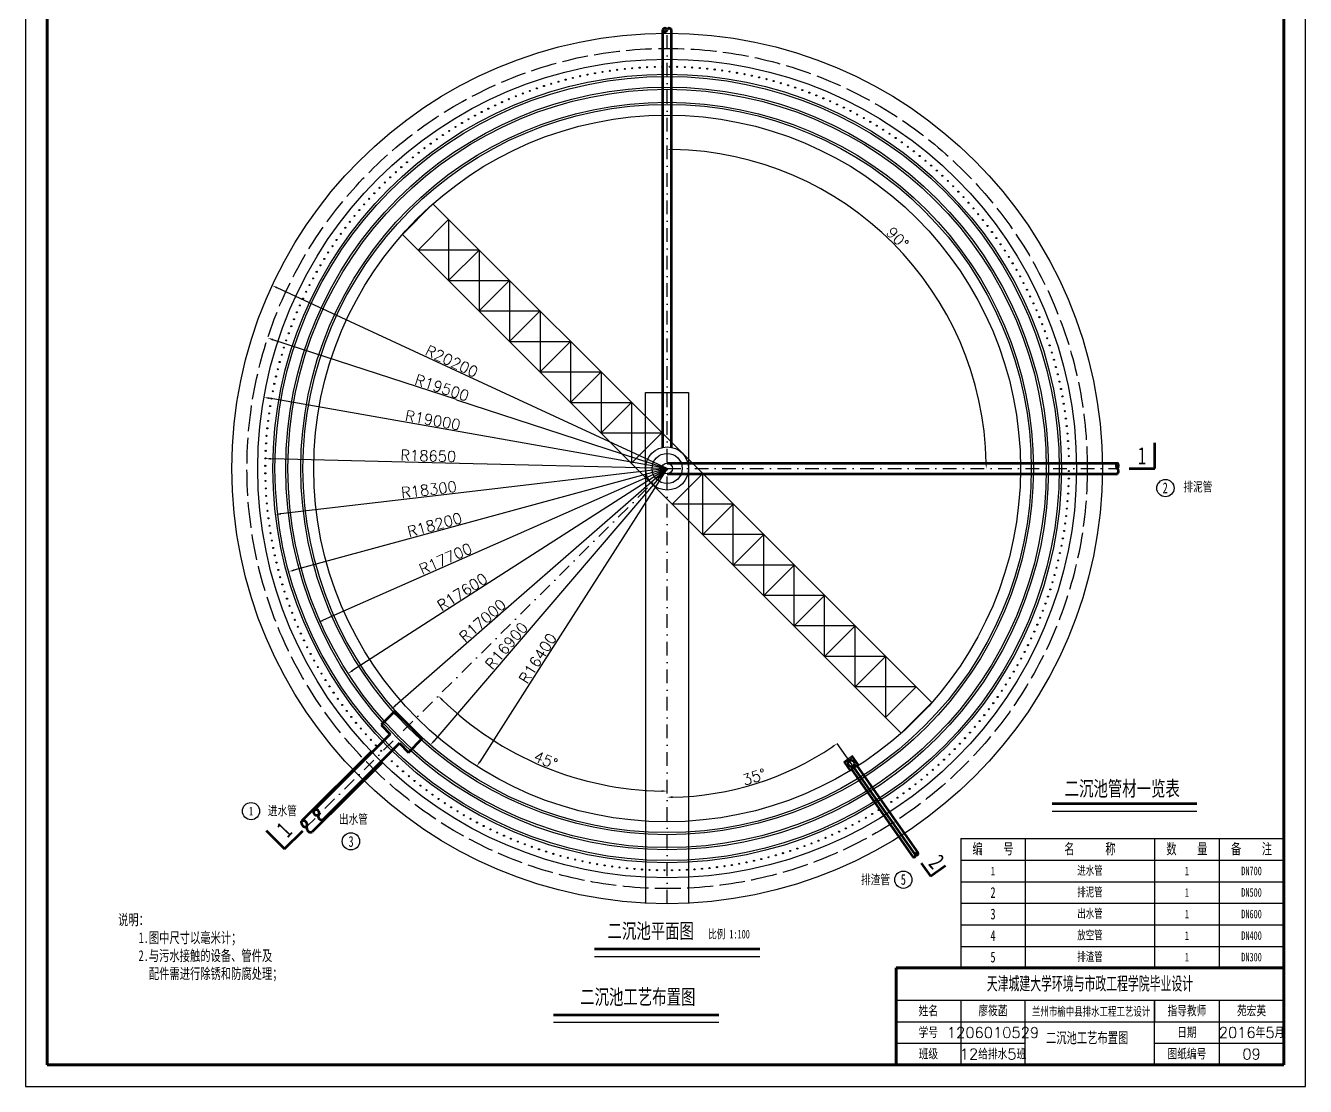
# Model space of a CAD drawing. Header units: millimetres. Extents: x -1157 to 5248, y -43968 to 1732.
# Drawn here: x -1157 to -563, y 500 to 993 of the extents above; entities that cross this region are included whole.
import ezdxf

# ---------------------------------------------------------------- set-up
doc = ezdxf.new("R2010")
doc.units = ezdxf.units.MM
for name, pattern in [('ACAD_ISO02W100', [15, 12, -3]), ('ACAD_ISO07W100', [3, 0, -3]), ('DASHDOT2', [12.7, 6.35, -3.175, 0, -3.175])]:
    doc.linetypes.add(name, pattern=pattern)
for name, color, linetype, lineweight in [('jinshui', 2, 'ACAD_ISO07W100', 100), ('图层1', 7, 'Continuous', 53), ('图框', 7, 'Continuous', 100)]:
    doc.layers.add(name, color=color, linetype=linetype, lineweight=lineweight)
doc.styles.add('4', font='simfang.ttf', dxfattribs={"width": 0.7, "height": 4})
doc.styles.add('5', font='simfang.ttf', dxfattribs={"width": 0.7, "height": 5})
doc.styles.add('7', font='simfang.ttf', dxfattribs={"width": 0.7, "height": 7})
doc.styles.get("Standard").update_dxf_attribs({"font": 'txt', "bigfont": 'gbcbig.shx'})
doc.dimstyles.new('ISO-25', dxfattribs={"dimtxt": 3, "dimasz": 2.5, "dimexe": 1.25, "dimexo": 0.625, "dimtad": 1, "dimdec": 0, "dimlfac": 100, "dimtxsty": 'Standard', "dimcen": 2.5, "dimadec": 0, "dimazin": 0, "dimtfac": 1, "dimtdec": 0, "dimtmove": 0, "dimatfit": 3, "dimfxl": 1, "dimarcsym": 0})

# ---------------------------------------------------------------- blocks, each defined once
blk = doc.blocks.new('*D11')
at = {"layer": 'Defpoints', "color": 0, "lineweight": -2, "transparency": 16777216}
blk.add_line((2282.21, 744.4), (2197.01, 772.23), dxfattribs=at)
at = {"layer": 'Defpoints', "color": 0, "lineweight": 100, "transparency": 16777216}
for p in [(2194.63, 773.01), (2379.99, 712.45)]:
    blk.add_point(p, dxfattribs=at)
blk.add_solid([(2197.14, 772.63), (2196.88, 771.83), (2194.63, 773.01)], dxfattribs=at)
at = {"layer": 'Defpoints', "color": 0, "transparency": 16777216, "insert": (2275.49, 749.91), "char_height": 5, "attachment_point": 5, "rotation": 341.90922}
blk.add_mtext('R19500', dxfattribs=at)
blk = doc.blocks.new('*D12')
at = {"layer": 'Defpoints', "color": 0, "lineweight": -2, "transparency": 16777216}
blk.add_line((2278.69, 730.35), (2195.35, 745.07), dxfattribs=at)
at = {"layer": 'Defpoints', "color": 0, "lineweight": 100, "transparency": 16777216}
for p in [(2192.89, 745.5), (2379.99, 712.45)]:
    blk.add_point(p, dxfattribs=at)
blk.add_solid([(2195.42, 745.48), (2195.28, 744.66), (2192.89, 745.5)], dxfattribs=at)
at = {"layer": 'Defpoints', "color": 0, "transparency": 16777216, "insert": (2271.27, 734.86), "char_height": 5, "attachment_point": 5, "rotation": 349.98292}
blk.add_mtext('R19000', dxfattribs=at)
blk = doc.blocks.new('*D13')
at = {"layer": 'Defpoints', "color": 0, "lineweight": -2, "transparency": 16777216}
blk.add_line((2277.15, 714.97), (2196.05, 716.95), dxfattribs=at)
at = {"layer": 'Defpoints', "color": 0, "lineweight": 100, "transparency": 16777216}
for p in [(2193.55, 717.01), (2379.99, 712.45)]:
    blk.add_point(p, dxfattribs=at)
blk.add_solid([(2196.06, 717.36), (2196.04, 716.53), (2193.55, 717.01)], dxfattribs=at)
at = {"layer": 'Defpoints', "color": 0, "transparency": 16777216, "insert": (2269.14, 718.32), "char_height": 5, "attachment_point": 5, "rotation": 358.60059}
blk.add_mtext('R18650', dxfattribs=at)
blk = doc.blocks.new('*D14')
at = {"layer": 'Defpoints', "color": 0, "lineweight": -2, "transparency": 16777216}
blk.add_line((2277.82, 700.45), (2200.72, 691.39), dxfattribs=at)
at = {"layer": 'Defpoints', "color": 0, "lineweight": 100, "transparency": 16777216}
for p in [(2379.99, 712.45), (2198.24, 691.1)]:
    blk.add_point(p, dxfattribs=at)
blk.add_solid([(2200.67, 691.81), (2200.77, 690.98), (2198.24, 691.1)], dxfattribs=at)
at = {"layer": 'Defpoints', "color": 0, "transparency": 16777216, "insert": (2269.42, 702.64), "char_height": 5, "attachment_point": 5, "rotation": 6.7003}
blk.add_mtext('R18300', dxfattribs=at)
blk = doc.blocks.new('*D15')
at = {"layer": 'Defpoints', "color": 0, "lineweight": -2, "transparency": 16777216}
blk.add_line((2280.74, 685.4), (2206.81, 665.25), dxfattribs=at)
at = {"layer": 'Defpoints', "color": 0, "lineweight": 100, "transparency": 16777216}
for p in [(2379.99, 712.45), (2204.4, 664.59)]:
    blk.add_point(p, dxfattribs=at)
blk.add_solid([(2206.7, 665.65), (2206.92, 664.85), (2204.4, 664.59)], dxfattribs=at)
at = {"layer": 'Defpoints', "color": 0, "transparency": 16777216, "insert": (2272.1, 686.32), "char_height": 5, "attachment_point": 5, "rotation": 15.24654}
blk.add_mtext('R18200', dxfattribs=at)
blk = doc.blocks.new('*D16')
at = {"layer": 'Defpoints', "color": 0, "lineweight": -2, "transparency": 16777216}
blk.add_line((2285.88, 670.92), (2220.35, 642), dxfattribs=at)
at = {"layer": 'Defpoints', "color": 0, "lineweight": 100, "transparency": 16777216}
for p in [(2379.99, 712.45), (2218.06, 640.99)]:
    blk.add_point(p, dxfattribs=at)
blk.add_solid([(2220.18, 642.38), (2220.51, 641.62), (2218.06, 640.99)], dxfattribs=at)
at = {"layer": 'Defpoints', "color": 0, "transparency": 16777216, "insert": (2277.2, 670.54), "char_height": 5, "attachment_point": 5, "rotation": 23.81244}
blk.add_mtext('R17700', dxfattribs=at)
blk = doc.blocks.new('*D17')
at = {"layer": 'Defpoints', "color": 0, "lineweight": -2, "transparency": 16777216}
blk.add_line((2293.45, 656.85), (2234.02, 618.67), dxfattribs=at)
at = {"layer": 'Defpoints', "color": 0, "lineweight": 100, "transparency": 16777216}
for p in [(2379.99, 712.45), (2231.92, 617.32)]:
    blk.add_point(p, dxfattribs=at)
blk.add_solid([(2233.8, 619.02), (2234.25, 618.32), (2231.92, 617.32)], dxfattribs=at)
at = {"layer": 'Defpoints', "color": 0, "transparency": 16777216, "insert": (2284.93, 655.12), "char_height": 5, "attachment_point": 5, "rotation": 32.72171}
blk.add_mtext('R17600', dxfattribs=at)
blk = doc.blocks.new('*D18')
at = {"layer": 'Defpoints', "color": 0, "lineweight": -2, "transparency": 16777216}
blk.add_line((2302.49, 644.81), (2253.8, 602.31), dxfattribs=at)
at = {"layer": 'Defpoints', "color": 0, "lineweight": 100, "transparency": 16777216}
for p in [(2379.99, 712.45), (2251.92, 600.66)]:
    blk.add_point(p, dxfattribs=at)
blk.add_solid([(2253.53, 602.62), (2254.08, 601.99), (2251.92, 600.66)], dxfattribs=at)
at = {"layer": 'Defpoints', "color": 0, "transparency": 16777216, "insert": (2294.32, 641.86), "char_height": 5, "attachment_point": 5, "rotation": 41.11686}
blk.add_mtext('R17000', dxfattribs=at)
blk = doc.blocks.new('*D19')
at = {"layer": 'Defpoints', "color": 0, "lineweight": -2, "transparency": 16777216}
blk.add_line((2313.11, 634.29), (2271.74, 585.95), dxfattribs=at)
at = {"layer": 'Defpoints', "color": 0, "lineweight": 100, "transparency": 16777216}
for p in [(2379.99, 712.45), (2270.12, 584.05)]:
    blk.add_point(p, dxfattribs=at)
blk.add_solid([(2271.42, 586.22), (2272.06, 585.67), (2270.12, 584.05)], dxfattribs=at)
at = {"layer": 'Defpoints', "color": 0, "transparency": 16777216, "insert": (2305.45, 630.19), "char_height": 5, "attachment_point": 5, "rotation": 49.44725}
blk.add_mtext('R16900', dxfattribs=at)
blk = doc.blocks.new('*D20')
at = {"color": 0, "lineweight": -2, "transparency": 16777216}
blk.add_line((2286.05, 755.98), (2198.98, 796.32), dxfattribs=at)
at = {"color": 0, "lineweight": 100, "transparency": 16777216}
blk.add_solid([(2199.15, 796.7), (2198.8, 795.95), (2196.71, 797.37)], dxfattribs=at)
at = {"layer": 'Defpoints', "color": 0, "lineweight": 100, "transparency": 16777216}
for p in [(2196.71, 797.37), (2379.99, 712.45)]:
    blk.add_point(p, dxfattribs=at)
at = {"color": 0, "lineweight": -3, "transparency": 16777216, "insert": (2280.04, 762.24), "char_height": 5, "attachment_point": 5, "rotation": 335.14024}
blk.add_mtext('R20200', dxfattribs=at)
blk = doc.blocks.new('*D21')
at = {"color": 0, "lineweight": -2, "transparency": 16777216}
blk.add_line((2326.99, 629.49), (2293.05, 576.35), dxfattribs=at)
at = {"color": 0, "lineweight": 100, "transparency": 16777216}
blk.add_solid([(2292.7, 576.58), (2293.4, 576.13), (2291.7, 574.25)], dxfattribs=at)
at = {"layer": 'Defpoints', "color": 0, "lineweight": 100, "transparency": 16777216}
for p in [(2379.99, 712.45), (2291.7, 574.25)]:
    blk.add_point(p, dxfattribs=at)
at = {"color": 0, "lineweight": -3, "transparency": 16777216, "insert": (2319.97, 624.36), "char_height": 5, "attachment_point": 5, "rotation": 57.42902}
blk.add_mtext('R16400', dxfattribs=at)
blk = doc.blocks.new('*D22')
at = {"color": 0, "lineweight": -2, "transparency": 16777216}
blk.add_arc((2379.99, 712.45), 149.75, 225.78753, 269.04345, dxfattribs=at)
at = {"color": 0, "lineweight": 53, "transparency": 16777216}
for points in [[(2275.28, 604.82), (2275.86, 605.42), (2273.79, 606.88)], [(2377.49, 563.14), (2377.49, 562.31), (2379.99, 562.71)]]:
    blk.add_solid(points, dxfattribs=at)
at = {"layer": 'Defpoints', "color": 0, "lineweight": 53, "transparency": 16777216}
for p in [(2379.99, 916.75), (2379.99, 712.45), (2304.86, 582.92), (2212.83, 546.28), (2379.99, 510.45)]:
    blk.add_point(p, dxfattribs=at)
at = {"color": 0, "transparency": 16777216, "insert": (2323.69, 577.1), "char_height": 5, "attachment_point": 5, "rotation": 337.41549}
blk.add_mtext('45°', dxfattribs=at)
blk = doc.blocks.new('*D23')
at = {"color": 0, "lineweight": -2, "transparency": 16777216}
blk.add_line((2466.93, 573.4), (2458.93, 584.8), dxfattribs=at)
blk.add_arc((2379.99, 697.34), 137.47, 271.04201, 304.00588, dxfattribs=at)
at = {"color": 0, "lineweight": 53, "transparency": 16777216}
for points in [[(2456.64, 583.73), (2457.11, 583.04), (2458.93, 584.8)], [(2382.49, 559.48), (2382.49, 560.31), (2379.99, 559.88)]]:
    blk.add_solid(points, dxfattribs=at)
at = {"layer": 'Defpoints', "color": 0, "lineweight": 53, "transparency": 16777216}
for p in [(2379.99, 916.75), (2466.93, 573.4), (2407.83, 562.72), (2495.23, 533.05), (2379.99, 510.45)]:
    blk.add_point(p, dxfattribs=at)
at = {"color": 0, "transparency": 16777216, "insert": (2420.43, 569.26), "char_height": 5, "attachment_point": 5, "rotation": 17.52394}
blk.add_mtext('35°', dxfattribs=at)
blk = doc.blocks.new('*D24')
at = {"color": 0, "lineweight": -2, "transparency": 16777216}
blk.add_arc((2379.99, 712.45), 148.09, 0.96724, 89.03276, dxfattribs=at)
at = {"color": 0, "lineweight": 53, "transparency": 16777216}
for points in [[(2382.49, 860.11), (2382.49, 860.94), (2379.99, 860.55)], [(2528.48, 714.96), (2527.65, 714.95), (2528.08, 712.45)]]:
    blk.add_solid(points, dxfattribs=at)
at = {"layer": 'Defpoints', "color": 0, "lineweight": 53, "transparency": 16777216}
for p in [(2379.99, 916.75), (2508.24, 786.5), (2379.99, 712.45), (2588.96, 712.45), (2379.99, 510.45)]:
    blk.add_point(p, dxfattribs=at)
at = {"color": 0, "transparency": 16777216, "insert": (2486.94, 819.4), "char_height": 5, "attachment_point": 5, "rotation": 315}
blk.add_mtext('90°', dxfattribs=at)
blk = doc.blocks.new('廖筱菡二沉池09')
at = {"lineweight": 100}
for p, q in [((2092.241, 435.636), (2092.241, 1241.636)), ((2666.241, 1241.636), (2666.241, 435.636)), ((2666.241, 435.636), (2092.241, 435.636))]:
    blk.add_line(p, q, dxfattribs=at)
at = {"color": 4, "linetype": 'ByBlock', "lineweight": -2}
for p, q in [((2387.062, 719.525), (2271.308, 835.271)), ((2278.593, 827.986), (2264.451, 813.844)), ((2278.593, 827.986), (2278.594, 799.702)), ((2372.92, 705.382), (2257.166, 821.128)), ((2292.735, 813.845), (2264.451, 813.844)), ((2292.735, 813.845), (2278.594, 799.702)), ((2292.735, 813.845), (2292.736, 785.56)), ((2278.594, 799.702), (2306.878, 799.703)), ((2306.878, 799.703), (2292.736, 785.56)), ((2306.878, 799.703), (2306.879, 771.419)), ((2292.736, 785.56), (2321.021, 785.561)), ((2321.021, 785.561), (2306.879, 771.419)), ((2321.021, 785.561), (2321.022, 757.277)), ((2306.879, 771.419), (2335.163, 771.42)), ((2335.163, 771.42), (2321.022, 757.277)), ((2335.163, 771.42), (2335.164, 743.136)), ((2321.022, 757.277), (2349.306, 757.278)), ((2349.306, 757.278), (2335.164, 743.136)), ((2349.306, 757.278), (2349.307, 728.994)), ((2335.164, 743.136), (2363.448, 743.137)), ((2363.448, 743.137), (2349.307, 728.994)), ((2363.448, 743.137), (2363.449, 714.852)), ((2349.307, 728.994), (2377.591, 728.995)), ((2377.591, 728.995), (2363.449, 714.852)), ((2387.062, 719.525), (2502.811, 603.775)), ((2396.532, 710.055), (2382.39, 695.912)), ((2396.532, 681.77), (2396.532, 710.055)), ((2372.92, 705.383), (2488.669, 589.633)), ((2410.674, 695.912), (2382.39, 695.912)), ((2410.674, 695.912), (2396.532, 681.77)), ((2410.674, 667.628), (2410.674, 695.912)), ((2424.816, 681.77), (2396.532, 681.77)), ((2424.816, 681.77), (2410.674, 667.628)), ((2424.816, 653.486), (2424.816, 681.77)), ((2438.958, 667.628), (2410.674, 667.628)), ((2438.958, 667.628), (2424.816, 653.486)), ((2438.958, 639.344), (2438.958, 667.628)), ((2453.101, 653.486), (2424.816, 653.486)), ((2453.101, 653.486), (2438.958, 639.344)), ((2453.101, 625.202), (2453.101, 653.486)), ((2467.243, 639.344), (2438.958, 639.344)), ((2467.243, 639.344), (2453.101, 625.202)), ((2467.243, 611.06), (2467.243, 639.344)), ((2481.385, 625.202), (2453.101, 625.202)), ((2481.385, 625.202), (2467.243, 611.06)), ((2481.385, 625.202), (2481.385, 596.917)), ((2495.527, 611.06), (2467.243, 611.06)), ((2495.527, 611.06), (2481.385, 596.917))]:
    blk.add_line(p, q, dxfattribs=at)
at = {"color": 1, "lineweight": -3}
blk.add_line((2379.991, 712.454), (2286.054, 755.977), dxfattribs=at)
for p, q in [((2466.099, 579.017), (2462.004, 576.149)), ((2462.7, 576.026), (2465.977, 578.321)), ((2465.977, 578.321), (2466.099, 579.017)), ((2465.977, 578.321), (2468.271, 575.044)), ((2468.967, 574.921), (2466.099, 579.017)), ((2462.004, 576.149), (2464.871, 572.054)), ((2462.7, 576.026), (2462.004, 576.149)), ((2464.994, 572.75), (2462.7, 576.026)), ((2464.871, 572.054), (2468.967, 574.921)), ((2464.994, 572.75), (2464.871, 572.054)), ((2464.994, 572.75), (2468.271, 575.044)), ((2468.271, 575.044), (2468.967, 574.921)), ((2558.782, 553.376), (2625.838, 553.376)), ((2516.241, 540.636), (2666.241, 540.636)), ((2516.241, 540.636), (2546.241, 540.636)), ((2516.241, 540.636), (2516.241, 480.636)), ((2546.241, 540.636), (2546.241, 480.636)), ((2546.241, 540.636), (2606.241, 540.636)), ((2606.241, 540.636), (2606.241, 480.636)), ((2606.241, 540.636), (2636.241, 540.636)), ((2636.241, 540.636), (2636.241, 480.636)), ((2516.241, 530.636), (2666.241, 530.636)), ((2516.241, 520.636), (2666.241, 520.636)), ((2516.241, 510.636), (2666.241, 510.636)), ((2516.241, 500.636), (2666.241, 500.636)), ((2516.241, 490.636), (2666.241, 490.636)), ((2346.302, 486.008), (2422.972, 486.008)), ((2486.241, 435.636), (2486.241, 480.636)), ((2486.241, 480.636), (2666.241, 480.636)), ((2327.309, 455.378), (2403.978, 455.378))]:
    blk.add_line(p, q)
at = {"color": 3, "lineweight": 53, "ltscale": 0.5}
for p, q in [((2465.691, 572.627), (2494.006, 532.189)), ((2468.148, 574.348), (2496.461, 533.912))]:
    blk.add_line(p, q, dxfattribs=at)
at = {"lineweight": 53}
for p, q in [((2558.782, 556.876), (2625.838, 556.876)), ((2346.302, 489.508), (2422.972, 489.508)), ((2327.309, 458.878), (2403.978, 458.878))]:
    blk.add_line(p, q, dxfattribs=at)
at = {"color": 4, "lineweight": 53}
for p, q in [((2497.855, 529.313), (2502.179, 523.15)), ((2502.179, 523.15), (2509.256, 528.114))]:
    blk.add_line(p, q, dxfattribs=at)
blk.add_lwpolyline([(2082.241, 1266.636), (2082.241, 425.636), (2676.241, 425.636), (2676.241, 1266.636)], close=True)
at = {"color": 0, "lineweight": -3}
blk.add_circle((2379.991, 712.454), 202, dxfattribs=at)
at = {"color": 0}
for centre, radius in [((2379.991, 712.454), 10), ((2379.991, 712.454), 7), ((2379.991, 712.454), 2.5), ((2611.274, 703.352), 4), ((2186.871, 553.414), 4), ((2233.237, 539.388), 4), ((2489.649, 521.572), 4)]:
    blk.add_circle(centre, radius, dxfattribs=at)
at = {"color": 3, "lineweight": 53}
blk.add_circle((2465.485, 575.535), 1.5, dxfattribs=at)
at = {"color": 4, "lineweight": 53}
for centre, start, end in [((2378.991, 915.742), 15.065906, 164.934094), ((2378.991, 916.28), 195.065906, 344.934094), ((2380.991, 915.742), 15.065906, 164.934094)]:
    blk.add_arc(centre, 1.036, start, end, dxfattribs=at)
at = {"color": 2, "lineweight": 53}
for centre, start, end in [((2217.445, 552.983), 146.357664, 303.644186), ((2217.019, 552.557), 326.357664, 123.644186), ((2219.562, 550.855), 146.042463, 303.328985)]:
    blk.add_arc(centre, 1.53, start, end, dxfattribs=at)
at = {"color": 3, "lineweight": 53}
for centre, start, end in [((2494.455, 532.854), 235.999506, 14.133661), ((2496.012, 533.246), 55.999506, 194.133661), ((2495.683, 533.716), 235.999506, 14.133661)]:
    blk.add_arc(centre, 0.803, start, end, dxfattribs=at)
at = {"layer": 'Defpoints', "color": 4, "lineweight": 53}
for p, q in [((2377.991, 722.252), (2377.991, 916.011)), ((2381.991, 722.252), (2381.991, 916.011)), ((2606.4, 712.4), (2606.4, 724.4)), ((2594.4, 712.4), (2606.4, 712.4)), ((2193.909, 544.45), (2202.337, 535.908)), ((2202.337, 535.908), (2210.879, 544.336))]:
    blk.add_line(p, q, dxfattribs=at)
at = {"layer": 'Defpoints', "color": 217, "linetype": 'DASHDOT2', "true_color": 0x93278f}
for p, q in [((2379.991, 510.454), (2379.991, 916.755)), ((2379.991, 712.454), (2212.831, 546.277)), ((2379.991, 712.454), (2588.965, 712.454))]:
    blk.add_line(p, q, dxfattribs=at)
at = {"layer": 'Defpoints', "color": 4}
for p, q in [((2257.166, 821.128), (2271.308, 835.271)), ((2488.669, 589.633), (2502.811, 603.775))]:
    blk.add_line(p, q, dxfattribs=at)
at = {"layer": 'Defpoints', "color": 0}
blk.add_line((2379.991, 747.662), (2389.991, 747.662), dxfattribs=at)
at = {"layer": 'Defpoints', "color": 1}
for q in [(2278.689, 730.347), (2277.152, 714.966), (2277.824, 700.451), (2280.742, 685.402), (2285.878, 670.921), (2293.446, 656.847), (2301.61, 644.037), (2313.11, 634.293), (2324.3, 625.275)]:
    blk.add_line((2379.991, 712.454), q, dxfattribs=at)
at = {"layer": 'Defpoints', "color": 6, "lineweight": 53}
for p, q in [((2379.991, 714.954), (2588.965, 714.954)), ((2379.991, 709.954), (2588.965, 709.954))]:
    blk.add_line(p, q, dxfattribs=at)
at = {"layer": 'Defpoints', "color": 2, "lineweight": 53}
for p, q in [((2253.648, 599.793), (2247.284, 593.429)), ((2266.375, 587.065), (2253.648, 599.793)), ((2251.526, 589.187), (2216.171, 553.831)), ((2247.284, 593.429), (2251.526, 589.187)), ((2255.761, 584.929), (2220.402, 549.576)), ((2255.769, 584.944), (2260.011, 580.701)), ((2260.011, 580.701), (2266.376, 587.064))]:
    blk.add_line(p, q, dxfattribs=at)
at = {"layer": 'Defpoints', "color": 1, "lineweight": 53}
for p, q in [((2242.793, 581.012), (2210.362, 548.759)), ((2247.728, 576.048), (2215.299, 543.795))]:
    blk.add_line(p, q, dxfattribs=at)
at = {"layer": 'Defpoints'}
for p, q in [((2666.241, 480.636), (2516.241, 480.636)), ((2516.241, 480.636), (2666.241, 480.636))]:
    blk.add_line(p, q, dxfattribs=at)
at = {"layer": 'Defpoints', "color": 0, "linetype": 'ACAD_ISO02W100'}
blk.add_circle((2379.991, 712.454), 195, dxfattribs=at)
at = {"layer": 'Defpoints', "color": 0}
for centre, radius in [((2379.991, 712.454), 190), ((2353.399, 897.048), 0.25), ((2356.856, 897.513), 0.25), ((2360.32, 897.914), 0.25), ((2363.792, 898.249), 0.25), ((2367.269, 898.519), 0.25), ((2370.75, 898.725), 0.25), ((2374.235, 898.865), 0.25), ((2377.721, 898.94), 0.25), ((2381.209, 898.95), 0.25), ((2384.696, 898.894), 0.25), ((2388.181, 898.774), 0.25), ((2391.664, 898.588), 0.25), ((2395.142, 898.337), 0.25), ((2398.615, 898.022), 0.25), ((2402.082, 897.641), 0.25), ((2405.541, 897.195), 0.25), ((2379.991, 712.454), 183), ((2379.991, 712.454), 182), ((2326.184, 891.023), 0.25), ((2329.532, 891.998), 0.25), ((2332.899, 892.91), 0.25), ((2336.281, 893.759), 0.25), ((2339.679, 894.545), 0.25), ((2343.091, 895.267), 0.25), ((2346.516, 895.925), 0.25), ((2349.952, 896.519), 0.25), ((2408.991, 896.685), 0.25), ((2412.431, 896.111), 0.25), ((2415.859, 895.472), 0.25), ((2419.275, 894.769), 0.25), ((2422.678, 894.003), 0.25), ((2426.065, 893.173), 0.25), ((2429.436, 892.28), 0.25), ((2432.79, 891.324), 0.25), ((2379.991, 712.454), 177), ((2379.991, 712.454), 176), ((2309.747, 885.22), 0.25), ((2312.99, 886.503), 0.25), ((2316.256, 887.726), 0.25), ((2319.545, 888.887), 0.25), ((2322.854, 889.986), 0.25), ((2436.125, 890.305), 0.25), ((2439.441, 889.225), 0.25), ((2442.736, 888.082), 0.25), ((2446.009, 886.878), 0.25), ((2449.259, 885.613), 0.25), ((2379.991, 712.454), 170), ((2379.991, 712.454), 169), ((2297.033, 879.487), 0.25), ((2300.171, 881.009), 0.25), ((2303.336, 882.473), 0.25), ((2306.529, 883.876), 0.25), ((2452.485, 884.288), 0.25), ((2455.685, 882.902), 0.25), ((2458.859, 881.457), 0.25), ((2462.006, 879.952), 0.25), ((2379.991, 712.454), 164), ((2287.798, 874.573), 0.25), ((2290.845, 876.269), 0.25), ((2293.924, 877.907), 0.25), ((2465.123, 878.39), 0.25), ((2468.211, 876.769), 0.25), ((2471.268, 875.09), 0.25), ((2474.294, 873.355), 0.25), ((2275.94, 867.23), 0.25), ((2278.853, 869.149), 0.25), ((2281.8, 871.013), 0.25), ((2284.782, 872.821), 0.25), ((2477.286, 871.564), 0.25), ((2480.244, 869.716), 0.25), ((2483.167, 867.814), 0.25), ((2267.425, 861.153), 0.25), ((2270.226, 863.231), 0.25), ((2273.064, 865.258), 0.25), ((2486.054, 865.858), 0.25), ((2488.904, 863.848), 0.25), ((2491.716, 861.785), 0.25), ((2261.944, 856.84), 0.25), ((2264.665, 859.022), 0.25), ((2494.489, 859.67), 0.25), ((2497.221, 857.503), 0.25), ((2499.913, 855.285), 0.25), ((2254.034, 849.994), 0.25), ((2256.628, 852.325), 0.25), ((2259.265, 854.607), 0.25), ((2502.563, 853.018), 0.25), ((2505.17, 850.701), 0.25), ((2248.979, 845.188), 0.25), ((2251.484, 847.614), 0.25), ((2507.733, 848.337), 0.25), ((2510.252, 845.924), 0.25), ((2512.725, 843.465), 0.25), ((2241.743, 837.633), 0.25), ((2244.108, 840.196), 0.25), ((2246.52, 842.715), 0.25), ((2515.151, 840.96), 0.25), ((2517.53, 838.41), 0.25), ((2237.159, 832.376), 0.25), ((2239.427, 835.026), 0.25), ((2519.862, 835.817), 0.25), ((2522.144, 833.18), 0.25), ((2232.775, 826.952), 0.25), ((2234.942, 829.685), 0.25), ((2524.377, 830.5), 0.25), ((2526.559, 827.78), 0.25), ((2228.597, 821.367), 0.25), ((2230.66, 824.179), 0.25), ((2528.689, 825.019), 0.25), ((2530.768, 822.219), 0.25), ((2224.63, 815.63), 0.25), ((2226.587, 818.517), 0.25), ((2532.794, 819.38), 0.25), ((2534.767, 816.504), 0.25), ((2536.686, 813.592), 0.25), ((2220.881, 809.749), 0.25), ((2222.728, 812.707), 0.25), ((2538.549, 810.644), 0.25), ((2540.358, 807.662), 0.25), ((2217.354, 803.732), 0.25), ((2219.089, 806.757), 0.25), ((2542.11, 804.647), 0.25), ((2214.055, 797.587), 0.25), ((2215.676, 800.675), 0.25), ((2543.806, 801.599), 0.25), ((2545.444, 798.521), 0.25), ((2210.988, 791.323), 0.25), ((2212.492, 794.469), 0.25), ((2547.024, 795.412), 0.25), ((2548.546, 792.274), 0.25), ((2208.157, 784.948), 0.25), ((2209.543, 788.149), 0.25), ((2550.009, 789.108), 0.25), ((2551.413, 785.916), 0.25), ((2205.566, 778.472), 0.25), ((2206.831, 781.722), 0.25), ((2552.757, 782.697), 0.25), ((2554.04, 779.455), 0.25), ((2204.363, 775.199), 0.25), ((2555.262, 776.188), 0.25), ((2556.423, 772.9), 0.25), ((2202.139, 768.588), 0.25), ((2203.22, 771.904), 0.25), ((2557.523, 769.59), 0.25), ((2558.56, 766.26), 0.25), ((2200.165, 761.899), 0.25), ((2201.121, 765.253), 0.25), ((2559.535, 762.912), 0.25), ((2198.442, 755.141), 0.25), ((2199.271, 758.528), 0.25), ((2560.447, 759.546), 0.25), ((2561.296, 756.163), 0.25), ((2196.972, 748.322), 0.25), ((2197.675, 751.738), 0.25), ((2562.082, 752.765), 0.25), ((2562.804, 749.354), 0.25), ((2196.334, 744.894), 0.25), ((2563.462, 745.929), 0.25), ((2564.056, 742.492), 0.25), ((2195.249, 738.004), 0.25), ((2195.759, 741.454), 0.25), ((2564.585, 739.045), 0.25), ((2194.423, 731.079), 0.25), ((2194.804, 734.545), 0.25), ((2565.05, 735.589), 0.25), ((2565.45, 732.124), 0.25), ((2194.107, 727.605), 0.25), ((2565.786, 728.653), 0.25), ((2566.056, 725.176), 0.25), ((2193.671, 720.644), 0.25), ((2193.856, 724.127), 0.25), ((2566.262, 721.695), 0.25), ((2193.495, 713.672), 0.25), ((2193.55, 717.159), 0.25), ((2566.402, 718.21), 0.25), ((2566.477, 714.723), 0.25), ((2193.504, 710.184), 0.25), ((2193.58, 706.698), 0.25), ((2566.431, 707.749), 0.25), ((2566.487, 711.236), 0.25), ((2193.72, 703.213), 0.25), ((2566.125, 700.781), 0.25), ((2566.311, 704.263), 0.25), ((2193.925, 699.732), 0.25), ((2194.196, 696.255), 0.25), ((2565.874, 697.302), 0.25), ((2194.531, 692.783), 0.25), ((2194.931, 689.319), 0.25), ((2565.178, 690.362), 0.25), ((2565.558, 693.829), 0.25), ((2195.396, 685.863), 0.25), ((2564.222, 683.453), 0.25), ((2564.732, 686.903), 0.25), ((2195.926, 682.415), 0.25), ((2196.519, 678.979), 0.25), ((2563.648, 680.014), 0.25), ((2197.177, 675.554), 0.25), ((2197.899, 672.142), 0.25), ((2562.306, 673.169), 0.25), ((2563.009, 676.585), 0.25), ((2198.685, 668.744), 0.25), ((2199.534, 665.362), 0.25), ((2560.71, 666.38), 0.25), ((2561.54, 669.767), 0.25), ((2200.446, 661.996), 0.25), ((2558.861, 659.655), 0.25), ((2559.817, 663.008), 0.25), ((2201.421, 658.647), 0.25), ((2202.458, 655.318), 0.25), ((2557.842, 656.319), 0.25), ((2203.558, 652.008), 0.25), ((2204.719, 648.719), 0.25), ((2555.619, 649.708), 0.25), ((2556.761, 653.003), 0.25), ((2205.941, 645.453), 0.25), ((2207.225, 642.21), 0.25), ((2553.15, 643.185), 0.25), ((2554.415, 646.435), 0.25), ((2208.568, 638.992), 0.25), ((2209.972, 635.799), 0.25), ((2550.439, 636.759), 0.25), ((2551.824, 639.959), 0.25), ((2211.435, 632.634), 0.25), ((2212.957, 629.496), 0.25), ((2547.489, 630.439), 0.25), ((2548.994, 633.585), 0.25), ((2214.537, 626.387), 0.25), ((2544.305, 624.233), 0.25), ((2545.926, 627.321), 0.25), ((2216.176, 623.308), 0.25), ((2217.871, 620.261), 0.25), ((2540.892, 618.151), 0.25), ((2542.627, 621.176), 0.25), ((2219.624, 617.245), 0.25), ((2221.432, 614.263), 0.25), ((2537.253, 612.201), 0.25), ((2539.1, 615.159), 0.25), ((2223.296, 611.316), 0.25), ((2225.214, 608.403), 0.25), ((2533.395, 606.39), 0.25), ((2535.351, 609.277), 0.25), ((2227.187, 605.527), 0.25), ((2229.213, 602.689), 0.25), ((2231.292, 599.889), 0.25), ((2529.322, 600.729), 0.25), ((2531.385, 603.54), 0.25), ((2233.423, 597.128), 0.25), ((2235.605, 594.407), 0.25), ((2525.04, 595.223), 0.25), ((2527.206, 597.956), 0.25), ((2237.837, 591.728), 0.25), ((2240.12, 589.091), 0.25), ((2520.555, 589.881), 0.25), ((2522.822, 592.531), 0.25), ((2242.451, 586.497), 0.25), ((2244.83, 583.947), 0.25), ((2513.461, 582.193), 0.25), ((2515.873, 584.711), 0.25), ((2518.238, 587.275), 0.25), ((2247.257, 581.443), 0.25), ((2249.73, 578.983), 0.25), ((2252.248, 576.571), 0.25), ((2508.497, 577.293), 0.25), ((2511.002, 579.72), 0.25), ((2254.811, 574.206), 0.25), ((2257.418, 571.89), 0.25), ((2500.716, 570.301), 0.25), ((2503.353, 572.583), 0.25), ((2505.947, 574.914), 0.25), ((2260.068, 569.622), 0.25), ((2262.76, 567.405), 0.25), ((2265.493, 565.238), 0.25), ((2495.317, 565.886), 0.25), ((2498.037, 568.068), 0.25), ((2268.265, 563.123), 0.25), ((2271.077, 561.06), 0.25), ((2273.927, 559.05), 0.25), ((2486.917, 559.65), 0.25), ((2489.756, 561.676), 0.25), ((2492.556, 563.755), 0.25), ((2276.814, 557.093), 0.25), ((2279.737, 555.191), 0.25), ((2282.696, 553.344), 0.25), ((2478.181, 553.895), 0.25), ((2481.129, 555.759), 0.25), ((2484.041, 557.677), 0.25), ((2285.688, 551.553), 0.25), ((2288.713, 549.817), 0.25), ((2291.77, 548.139), 0.25), ((2294.858, 546.518), 0.25), ((2466.057, 547.001), 0.25), ((2469.136, 548.639), 0.25), ((2472.184, 550.334), 0.25), ((2475.199, 552.087), 0.25), ((2297.976, 544.955), 0.25), ((2301.122, 543.451), 0.25), ((2304.296, 542.006), 0.25), ((2307.496, 540.62), 0.25), ((2453.452, 541.031), 0.25), ((2456.645, 542.435), 0.25), ((2459.811, 543.898), 0.25), ((2462.949, 545.42), 0.25), ((2310.722, 539.295), 0.25), ((2313.972, 538.03), 0.25), ((2317.245, 536.826), 0.25), ((2320.54, 535.683), 0.25), ((2323.856, 534.602), 0.25), ((2437.127, 534.922), 0.25), ((2440.437, 536.021), 0.25), ((2443.725, 537.182), 0.25), ((2446.991, 538.405), 0.25), ((2450.234, 539.688), 0.25), ((2327.191, 533.584), 0.25), ((2330.545, 532.628), 0.25), ((2333.917, 531.735), 0.25), ((2337.304, 530.905), 0.25), ((2340.706, 530.138), 0.25), ((2344.122, 529.436), 0.25), ((2347.55, 528.797), 0.25), ((2413.466, 528.983), 0.25), ((2416.89, 529.641), 0.25), ((2420.302, 530.363), 0.25), ((2423.7, 531.148), 0.25), ((2427.083, 531.997), 0.25), ((2430.449, 532.909), 0.25), ((2433.797, 533.884), 0.25), ((2350.99, 528.222), 0.25), ((2354.44, 527.712), 0.25), ((2357.899, 527.267), 0.25), ((2361.366, 526.886), 0.25), ((2364.839, 526.57), 0.25), ((2368.318, 526.319), 0.25), ((2371.8, 526.134), 0.25), ((2375.285, 526.013), 0.25), ((2378.773, 525.958), 0.25), ((2382.26, 525.968), 0.25), ((2385.747, 526.043), 0.25), ((2389.231, 526.183), 0.25), ((2392.713, 526.388), 0.25), ((2396.19, 526.659), 0.25), ((2399.661, 526.994), 0.25), ((2403.126, 527.394), 0.25), ((2406.582, 527.859), 0.25), ((2410.029, 528.389), 0.25)]:
    blk.add_circle(centre, radius, dxfattribs=at)
at = {"layer": 'Defpoints', "color": 6, "lineweight": 53}
for centre, start, end in [((2589.967, 713.704), 128.717988, 231.282012), ((2587.963, 713.704), 308.717988, 51.282012), ((2587.963, 711.204), 308.717988, 51.282012)]:
    blk.add_arc(centre, 1.602, start, end, dxfattribs=at)
at = {"layer": 'Defpoints', "color": 1, "lineweight": 53}
for centre, start, end in [((2212.076, 547.995), 155.965346, 293.721303), ((2211.117, 547.041), 335.965346, 113.721303), ((2214.544, 545.513), 155.965346, 293.721303)]:
    blk.add_arc(centre, 1.876, start, end, dxfattribs=at)
at = {"layer": 'jinshui', "color": 1, "linetype": 'ByBlock', "lineweight": -2}
blk.add_line((2282.206, 744.397), (2379.991, 712.454), dxfattribs=at)
at = {"layer": 'jinshui', "color": 0, "linetype": 'ByBlock', "lineweight": -2}
for p, q in [((2369.991, 712.454), (2369.991, 747.662)), ((2369.991, 747.662), (2379.991, 747.662)), ((2389.991, 747.662), (2389.991, 510.701)), ((2369.991, 712.454), (2369.991, 510.701))]:
    blk.add_line(p, q, dxfattribs=at)
at = {"layer": '图层1', "color": 217, "true_color": 0x93278f}
blk.add_line((2495.234, 533.05), (2466.933, 573.396), dxfattribs=at)
at = {"layer": '图框', "lineweight": 70}
for q in [(2666.241, 480.636), (2486.241, 435.636)]:
    blk.add_line((2486.241, 480.636), q, dxfattribs=at)
at = {"layer": '图框', "lineweight": -2}
for p, q in [((2486.241, 465.636), (2666.241, 465.636)), ((2486.241, 465.636), (2516.241, 465.636)), ((2516.241, 465.636), (2516.241, 435.636)), ((2546.241, 435.636), (2546.241, 465.636)), ((2606.241, 435.636), (2606.241, 465.636)), ((2606.241, 465.636), (2606.241, 455.636)), ((2606.241, 465.636), (2636.241, 465.636)), ((2636.241, 465.636), (2636.241, 435.636)), ((2486.241, 455.636), (2606.241, 455.636)), ((2606.241, 455.636), (2666.241, 455.636)), ((2486.241, 445.636), (2546.241, 445.636)), ((2606.241, 435.636), (2606.241, 445.636)), ((2606.241, 445.636), (2666.241, 445.636)), ((2486.241, 435.636), (2666.241, 435.636))]:
    blk.add_line(p, q, dxfattribs=at)
at = {"color": 4, "lineweight": 53, "insert": (2600.4, 718.4), "char_height": 8, "width": 12, "attachment_point": 5, "style": '4'}
blk.add_mtext('1', dxfattribs=at)
for s, insert, char_height, width, attachment_point, style in [('2', (2611.182, 703.452), 5, 30, 5, '5'), ('二沉池管材一览表', (2591.241, 563.499), 7, 150, 5, '7'), ('1', (2186.871, 553.414), 4, 30, 5, '4'), ('3', (2233.294, 539.286), 5, 30, 5, '5'), ('编    号', (2531.241, 535.636), 5, 30, 5, '5'), ('名      称', (2576.241, 535.636), 5, 60, 5, '5'), ('数    量', (2621.241, 535.636), 5, 30, 5, '5'), ('备    注', (2651.241, 535.636), 5, 30, 5, '5'), ('5', (2489.631, 521.67), 5, 30, 5, '5'), ('1', (2531.241, 525.636), 4, 30, 5, '4'), ('进水管', (2576.241, 525.636), 4, 60, 5, '4'), ('1', (2621.241, 525.636), 4, 30, 5, '4'), ('DN700', (2651.241, 525.636), 4, 30, 5, '4'), ('2', (2531.241, 515.636), 5, 30, 5, '5'), ('排泥管', (2576.241, 515.636), 4, 60, 5, '4'), ('1', (2621.241, 515.636), 4, 30, 5, '4'), ('DN500', (2651.241, 515.636), 4, 30, 5, '4'), ('说明：\\P    1.图中尺寸以毫米计；\\P    2.与污水接触的设备、管件及\\P      配件需进行除锈和防腐处理；', (2125.161, 489.966), 5, 115.36282, 4, '5'), ('3', (2531.241, 505.636), 5, 30, 5, '5'), ('出水管', (2576.241, 505.636), 4, 60, 5, '4'), ('1', (2621.241, 505.636), 4, 30, 5, '4'), ('DN600', (2651.241, 505.636), 4, 30, 5, '4'), ('二沉池平面图  {\\H0.5714x;比例 1:100}', (2385.365, 501.313), 7, 145.65932, 2, '7'), ('4', (2531.241, 495.636), 5, 30, 5, '5'), ('放空管', (2576.241, 495.636), 4, 60, 5, '4'), ('1', (2621.241, 495.636), 4, 30, 5, '4'), ('DN400', (2651.241, 495.636), 4, 30, 5, '4'), ('5', (2531.241, 485.636), 5, 30, 5, '5'), ('排渣管', (2576.241, 485.636), 4, 60, 5, '4'), ('1', (2621.241, 485.636), 4, 30, 5, '4'), ('DN300', (2651.241, 485.636), 4, 30, 5, '4'), ('二沉池工艺布置图  ', (2366.371, 470.683), 7, 145.65932, 2, '7')]:
    blk.add_mtext(s, dxfattribs=dict(insert=insert, char_height=char_height, width=width, attachment_point=attachment_point, style=style))
at = {"char_height": 5, "width": 33.80008, "attachment_point": 5}
for s, insert in [('排泥管', (2626.329, 703.803)), ('进水管', (2201.405, 553.43)), ('出水管 ', (2234.395, 549.559)), ('排渣管', (2476.727, 521.531))]:
    blk.add_mtext(s, dxfattribs=dict(at, insert=insert))
at = {"color": 4, "lineweight": 53, "char_height": 8, "attachment_point": 1, "style": '4'}
for s, insert, width, rotation in [('1', (2198.035, 546.208), 13.27661, 46.37372), ('2', (2506.791, 534.078), 18.1275, 312.173063)]:
    blk.add_mtext(s, dxfattribs=dict(at, insert=insert, width=width, rotation=rotation))
at = {"lineweight": -2, "insert": (2560.797, 460.193), "char_height": 4, "width": 107.17433, "attachment_point": 5, "style": '4'}
blk.add_mtext('\\pi4,l28,t28;兰州市榆中县排水工程工艺设计', dxfattribs=at)
at = {"color": 1, "insert": (2555.838, 450.706), "char_height": 5, "attachment_point": 1, "style": '5'}
blk.add_mtext_dynamic_manual_height_columns('{\\C256;二沉池工艺布置图}', width=41.94429, gutter_width=25, heights=[0], dxfattribs=at)
at = {"layer": '图框', "lineweight": -2, "attachment_point": 5}
for s, insert, char_height, width in [('天津城建大学环境与市政工程学院毕业设计', (2576.241, 473.136), 7, 180), ('姓名', (2501.241, 460.636), 5, 30), ('廖筱菡', (2531.241, 460.636), 5, 30), ('指导教师', (2621.241, 460.636), 5, 30), ('苑宏英', (2651.241, 460.636), 5, 30), ('学号', (2501.241, 450.636), 5, 30), ('1206010529', (2531.241, 450.636), 5, 30), ('日期', (2621.241, 450.636), 5, 30), ('2016年5月', (2651.241, 450.636), 5, 30), ('班级', (2501.241, 440.636), 5, 30), ('12给排水5班', (2531.241, 440.636), 5, 30), ('图纸编号', (2621.241, 440.636), 5, 30), ('09', (2651.241, 440.636), 5, 30)]:
    blk.add_mtext(s, dxfattribs=dict(at, insert=insert, char_height=char_height, width=width))
at = {"color": 1}
for base, line1, line2, picture, middle in [((2304.862, 582.916), ((2379.991, 712.454), (2212.831, 546.277)), ((2379.991, 510.454), (2379.991, 916.755)), '*D22', (2323.692, 577.101)), ((2407.826, 562.723), ((2379.991, 510.454), (2379.991, 916.755)), ((2495.234, 533.05), (2466.933, 573.396)), '*D23', (2420.433, 569.262)), ((2508.243, 786.5), ((2379.991, 510.454), (2379.991, 916.755)), ((2379.991, 712.454), (2588.965, 712.454)), '*D24', (2486.938, 819.401))]:
    dim = blk.add_angular_dim_2l(base=base, line1=line1, line2=line2, dimstyle='ISO-25', dxfattribs=at)
    dim.commit()
    dim.dimension.update_dxf_attribs({"geometry": picture, "text_midpoint": middle})
at = {"color": 1, "lineweight": -3}
for mpoint, picture, middle in [((2196.708, 797.374), '*D20', (2278.709, 759.381)), ((2291.702, 574.247), '*D21', (2322.633, 622.665))]:
    dim = blk.add_radius_dim(center=(2379.991, 712.454), mpoint=mpoint, dimstyle='ISO-25', dxfattribs=at)
    dim.commit()
    dim.dimension.update_dxf_attribs({"geometry": picture, "text_midpoint": middle, "dimtype": 164})
at = {"layer": 'Defpoints', "color": 1}
for mpoint, picture, middle in [((2194.63, 773.006), '*D11', (2274.511, 746.911)), ((2192.887, 745.503), '*D12', (2270.718, 731.755)), ((2193.546, 717.008), '*D13', (2269.059, 715.164)), ((2198.241, 691.102), '*D14', (2269.784, 699.507)), ((2204.396, 664.593), '*D15', (2272.932, 683.273)), ((2218.058, 640.991), '*D16', (2278.472, 667.653)), ((2231.921, 617.315), '*D17', (2286.635, 652.471)), ((2251.918, 600.662), '*D18', (2296.393, 639.484)), ((2270.116, 584.046), '*D19', (2307.847, 628.142))]:
    dim = blk.add_radius_dim(center=(2379.991, 712.454), mpoint=mpoint, dimstyle='ISO-25', dxfattribs=at)
    dim.commit()
    dim.dimension.update_dxf_attribs({"geometry": picture, "text_midpoint": middle, "dimtype": 164})

msp = doc.modelspace()

# ---------------------------------------------------------------- block references
at = {"ltscale": 0.1}
msp.add_blockref('廖筱菡二沉池09', (-3239.34519, 74.58795), dxfattribs=at)

doc.saveas('drawing.dxf')
